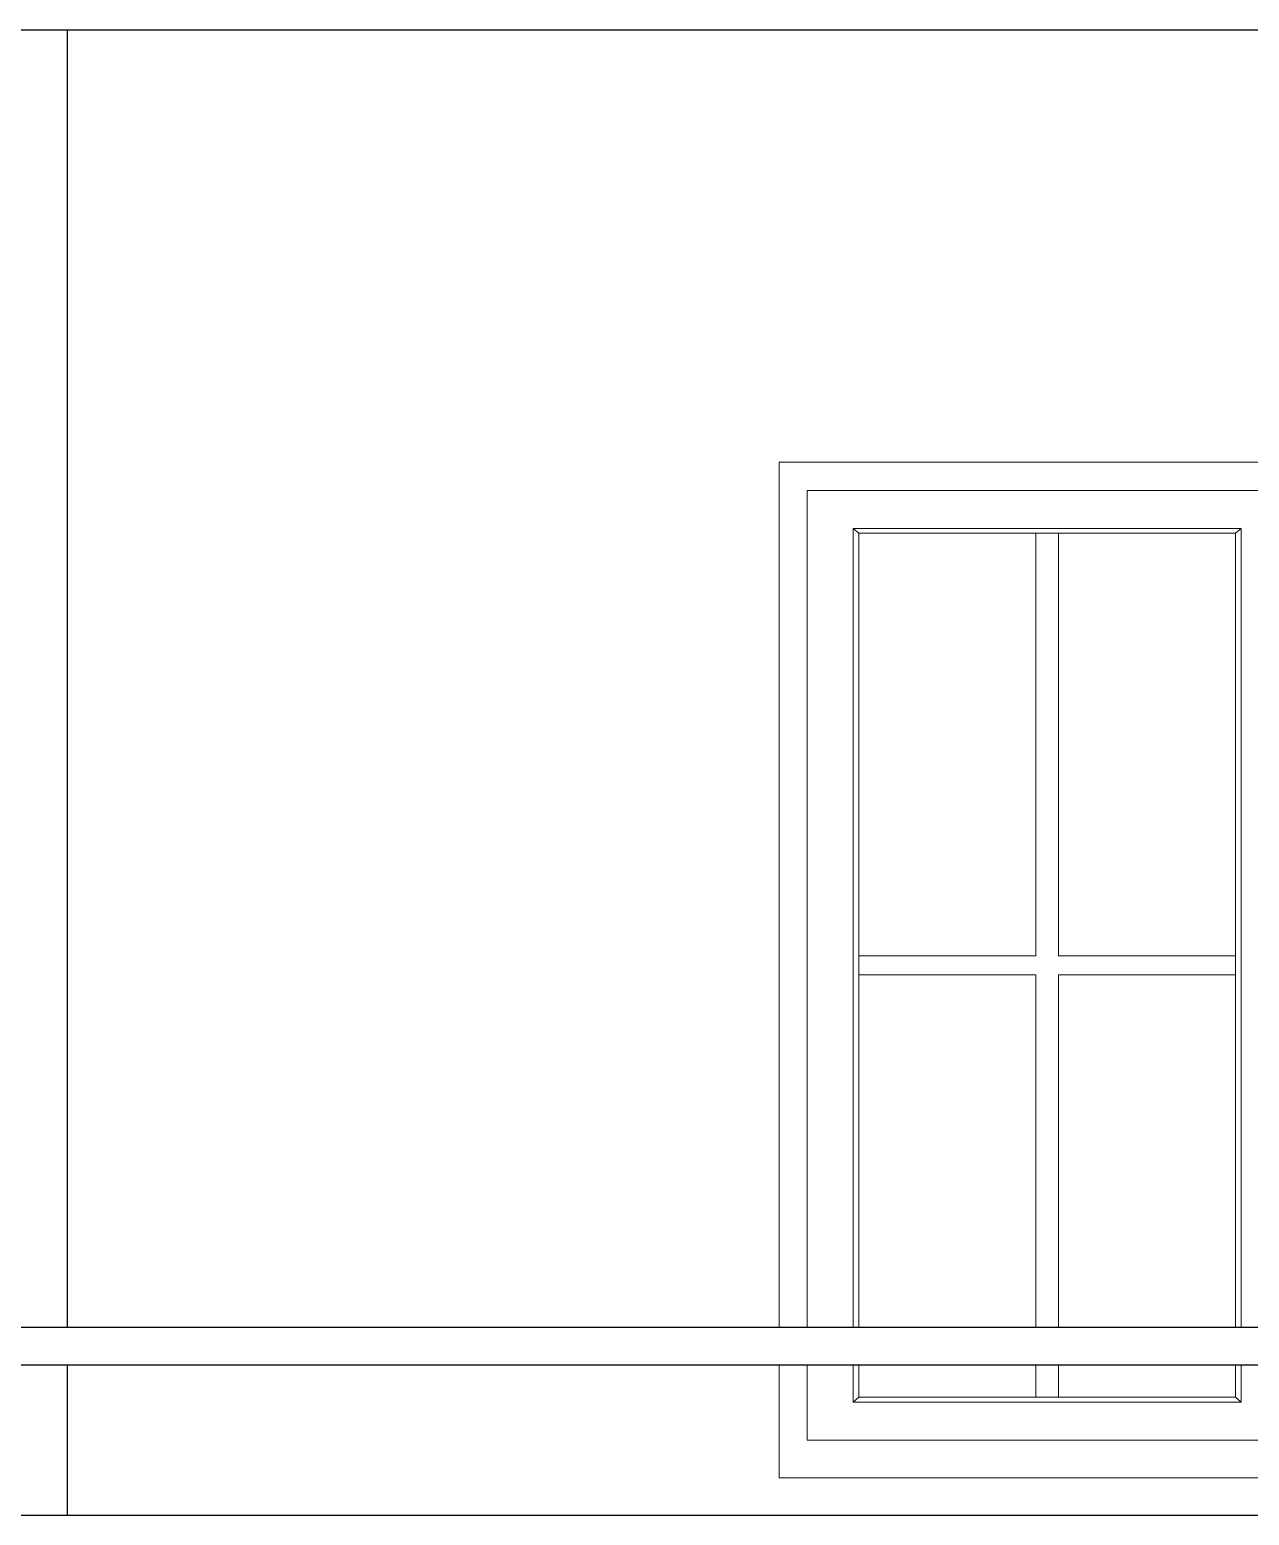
# Model space of a CAD drawing. Header units: inches. Extents: x -5096374 to -5070857, y -3259973 to -3243900.
# Drawn here: x -5079299.1 to -5079234.3, y -3259150.1 to -3259071.1 of the extents above; entities that cross this region are included whole.
import ezdxf

# ---------------------------------------------------------------- set-up
doc = ezdxf.new("R2010")
doc.units = ezdxf.units.IN
doc.header["$LTSCALE"] = 2
doc.header["$MEASUREMENT"] = 0
doc.layers.get('0').update_dxf_attribs({"linetype": 'CONTINUOUS'})
doc.layers.add('window', color=4, linetype='CONTINUOUS', lineweight=13)

msp = doc.modelspace()

# ---------------------------------------------------------------- linework, layer by layer
at = {"ltscale": 0.5}
for p, q in [((-5079321.122, -3259071.096), (-5078916.524, -3259071.096)), ((-5079297.122, -3259140.096), (-5079297.122, -3259071.096)), ((-5079359.202, -3259140.096), (-5078934.524, -3259140.096)), ((-5079359.202, -3259142.096), (-5078934.524, -3259142.096)), ((-5079297.122, -3259150.096), (-5079297.122, -3259142.096)), ((-5079359.202, -3259150.096), (-5078934.524, -3259150.096))]:
    msp.add_line(p, q, dxfattribs=at)
at = {"layer": 'window'}
for p, q in [((-5079259.283, -3259094.096), (-5079169.283, -3259094.096)), ((-5079259.283, -3259140.096), (-5079259.283, -3259094.096)), ((-5079257.783, -3259095.596), (-5079206.782, -3259095.596)), ((-5079257.783, -3259140.096), (-5079257.783, -3259095.596)), ((-5079234.716, -3259097.62), (-5079255.349, -3259097.62)), ((-5079255.349, -3259097.62), (-5079255.349, -3259140.096)), ((-5079255.045, -3259097.873), (-5079255.349, -3259097.62)), ((-5079255.045, -3259097.873), (-5079255.045, -3259140.096)), ((-5079255.045, -3259097.873), (-5079235.02, -3259097.873)), ((-5079245.641, -3259097.873), (-5079245.641, -3259120.34)), ((-5079244.424, -3259097.873), (-5079244.424, -3259120.34)), ((-5079235.02, -3259097.873), (-5079234.716, -3259097.62)), ((-5079235.02, -3259140.096), (-5079235.02, -3259097.873)), ((-5079234.716, -3259140.096), (-5079234.716, -3259097.62)), ((-5079245.641, -3259120.34), (-5079255.045, -3259120.34)), ((-5079235.02, -3259120.34), (-5079244.424, -3259120.34)), ((-5079245.641, -3259121.352), (-5079255.045, -3259121.352)), ((-5079245.641, -3259121.352), (-5079245.641, -3259140.096)), ((-5079244.424, -3259121.352), (-5079244.424, -3259140.096)), ((-5079235.02, -3259121.352), (-5079244.424, -3259121.352)), ((-5079259.283, -3259148.096), (-5079259.283, -3259142.096)), ((-5079257.783, -3259146.096), (-5079257.783, -3259142.096)), ((-5079255.349, -3259142.096), (-5079255.349, -3259144.073)), ((-5079255.045, -3259142.096), (-5079255.045, -3259143.82)), ((-5079245.641, -3259142.096), (-5079245.641, -3259143.82)), ((-5079244.424, -3259142.096), (-5079244.424, -3259143.82)), ((-5079235.02, -3259143.82), (-5079235.02, -3259142.096)), ((-5079234.716, -3259144.073), (-5079234.716, -3259142.096)), ((-5079255.045, -3259143.82), (-5079255.349, -3259144.073)), ((-5079255.349, -3259144.073), (-5079234.716, -3259144.073)), ((-5079255.045, -3259143.82), (-5079235.02, -3259143.82)), ((-5079234.716, -3259144.073), (-5079235.02, -3259143.82)), ((-5079206.782, -3259146.096), (-5079257.783, -3259146.096)), ((-5079259.283, -3259148.096), (-5079205.283, -3259148.096))]:
    msp.add_line(p, q, dxfattribs=at)

doc.saveas('drawing.dxf')
